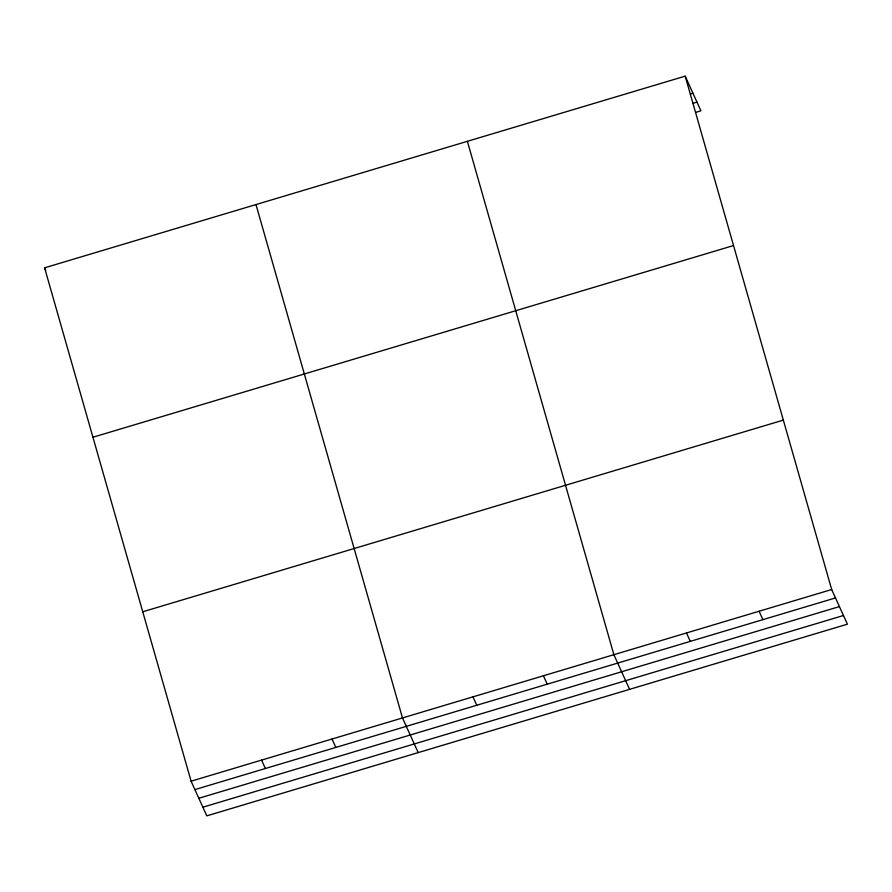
<?xml version="1.0" encoding="UTF-8"?>
<svg xmlns="http://www.w3.org/2000/svg" width="892" height="892" viewBox="0 0 892 892"><rect width="100%" height="100%" fill="white"/><g stroke="black" fill="none" stroke-linecap="round" stroke-linejoin="round"><path stroke-width="1.34" d="M685.19 76.143L831.678 589.523L847.4 624.177L206.81 815.857L191.089 781.191L44.6 267.823L685.19 76.143L700.911 110.809L695.626 112.392M690.285 94.006L692.928 93.214M693.017 103.327L696.975 102.145M92.946 437.236L733.525 245.556M142.753 611.778L783.332 420.11M191.089 781.191L831.678 589.523M194.902 789.598L835.492 597.93M198.838 798.262L839.417 606.593M202.885 807.193L843.475 615.513M759.081 611.243L762.894 619.65M686.483 632.963L690.297 641.37M629.596 689.349L613.874 654.695L467.386 141.315M543.418 675.768L547.231 684.175M472.95 696.853L476.763 705.26M418.203 752.603L402.482 717.937L255.993 204.569M332.025 739.022L335.838 747.429M44.6 267.823L45.693 270.22M261.557 760.107L265.37 768.514"/></g></svg>
